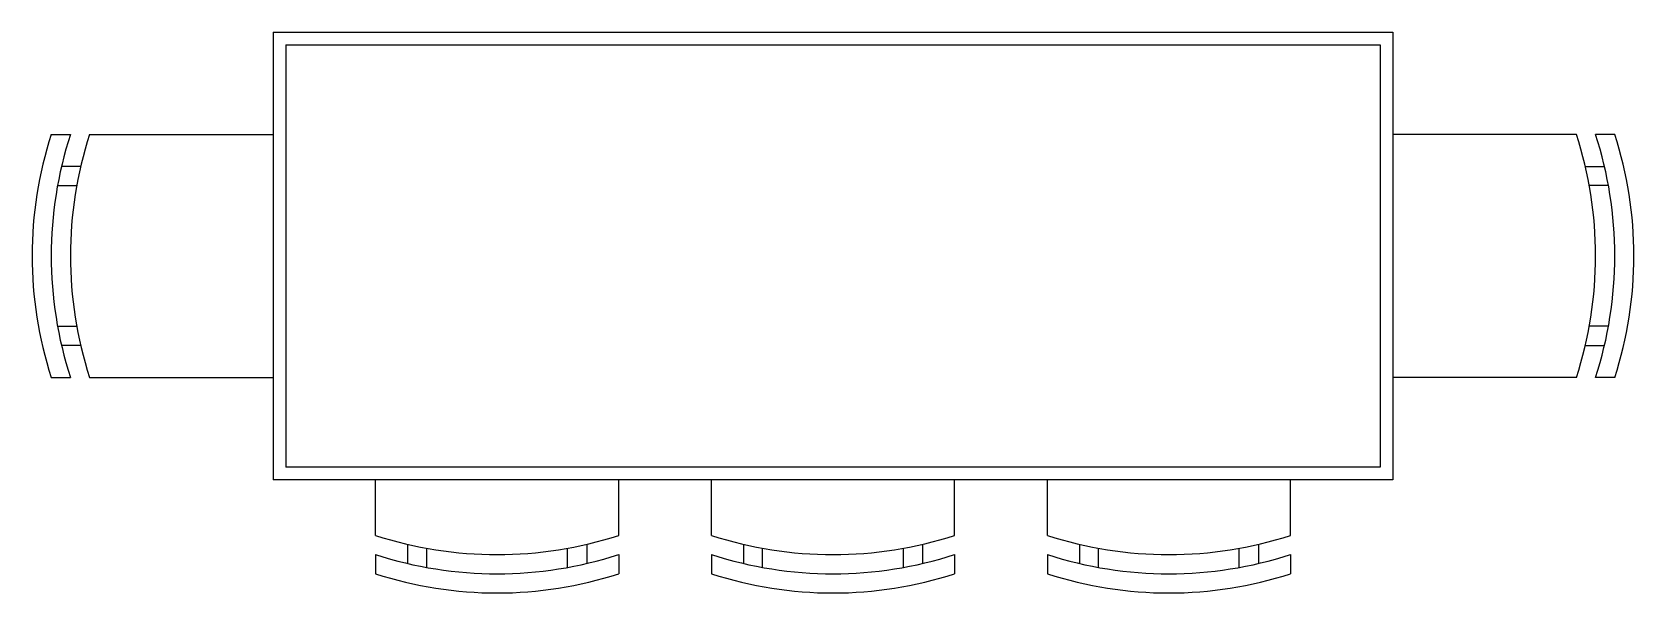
# Model space of a CAD drawing. Extents: x 1747 to 1997, y 938 to 1026.
import ezdxf

# ---------------------------------------------------------------- set-up
doc = ezdxf.new("R2010")
doc.units = 0
doc.layers.get('0').update_dxf_attribs({"linetype": 'CONTINUOUS'})

msp = doc.modelspace()

# ---------------------------------------------------------------- linework, layer by layer
at = {"color": 0}
for p, q in [((1784.29, 1026.11), (1784.29, 956.11)), ((1784.29, 1026.11), (1959.29, 1026.11)), ((1786.29, 1024.11), (1786.29, 958.11)), ((1786.29, 1024.11), (1957.29, 1024.11)), ((1957.29, 1024.11), (1957.29, 958.11)), ((1959.29, 1026.11), (1959.29, 956.11)), ((1749.6, 1010.11), (1752.6, 1010.11)), ((1755.6, 1010.11), (1784.29, 1010.11)), ((1987.97, 1010.11), (1959.29, 1010.11)), ((1993.97, 1010.11), (1990.97, 1010.11)), ((1754.21, 1005.11), (1751.21, 1005.11)), ((1989.36, 1005.11), (1992.36, 1005.11)), ((1750.59, 1002.11), (1753.59, 1002.11)), ((1992.98, 1002.11), (1989.98, 1002.11)), ((1750.59, 980.11), (1753.59, 980.11)), ((1992.98, 980.11), (1989.98, 980.11)), ((1754.21, 977.11), (1751.21, 977.11)), ((1989.36, 977.11), (1992.36, 977.11)), ((1749.6, 972.11), (1752.6, 972.11)), ((1755.6, 972.11), (1784.29, 972.11)), ((1987.97, 972.11), (1959.29, 972.11)), ((1993.97, 972.11), (1990.97, 972.11)), ((1957.29, 958.11), (1786.29, 958.11)), ((1959.29, 956.11), (1784.29, 956.11)), ((1800.29, 947.42), (1800.29, 956.11)), ((1838.29, 947.42), (1838.29, 956.11)), ((1852.79, 947.42), (1852.79, 956.11)), ((1890.79, 947.42), (1890.79, 956.11)), ((1905.29, 947.42), (1905.29, 956.11)), ((1943.29, 947.42), (1943.29, 956.11)), ((1800.29, 944.42), (1800.29, 941.42)), ((1805.29, 946.03), (1805.29, 943.03)), ((1808.29, 942.41), (1808.29, 945.41)), ((1830.29, 942.41), (1830.29, 945.41)), ((1833.29, 946.03), (1833.29, 943.03)), ((1838.29, 944.42), (1838.29, 941.42)), ((1852.79, 944.42), (1852.79, 941.42)), ((1857.79, 946.03), (1857.79, 943.03)), ((1860.79, 942.41), (1860.79, 945.41)), ((1882.79, 942.41), (1882.79, 945.41)), ((1885.79, 946.03), (1885.79, 943.03)), ((1890.79, 944.42), (1890.79, 941.42)), ((1905.29, 944.42), (1905.29, 941.42)), ((1910.29, 946.03), (1910.29, 943.03)), ((1913.29, 942.41), (1913.29, 945.41)), ((1935.29, 942.41), (1935.29, 945.41)), ((1938.29, 946.03), (1938.29, 943.03)), ((1943.29, 944.42), (1943.29, 941.42))]:
    msp.add_line(p, q, dxfattribs=at)
for centre, start, end in [((1808.27, 991.11), 162.0547, 197.9453), ((1811.27, 991.11), 162.0547, 197.9453), ((1814.27, 991.11), 162.0547, 197.9453), ((1929.3, 991.11), 342.0547, 17.9453), ((1932.3, 991.11), 342.0547, 17.9453), ((1935.3, 991.11), 342.0547, 17.9453), ((1819.29, 1006.09), 252.0547, 287.9453), ((1871.79, 1006.09), 252.0547, 287.9453), ((1924.29, 1006.09), 252.0547, 287.9453), ((1819.29, 1003.09), 252.0547, 287.9453), ((1871.79, 1003.09), 252.0547, 287.9453), ((1924.29, 1003.09), 252.0547, 287.9453), ((1819.29, 1000.09), 252.0547, 287.9453), ((1871.79, 1000.09), 252.0547, 287.9453), ((1924.29, 1000.09), 252.0547, 287.9453)]:
    msp.add_arc(centre, 61.67, start, end, dxfattribs=at)

doc.saveas('drawing.dxf')
